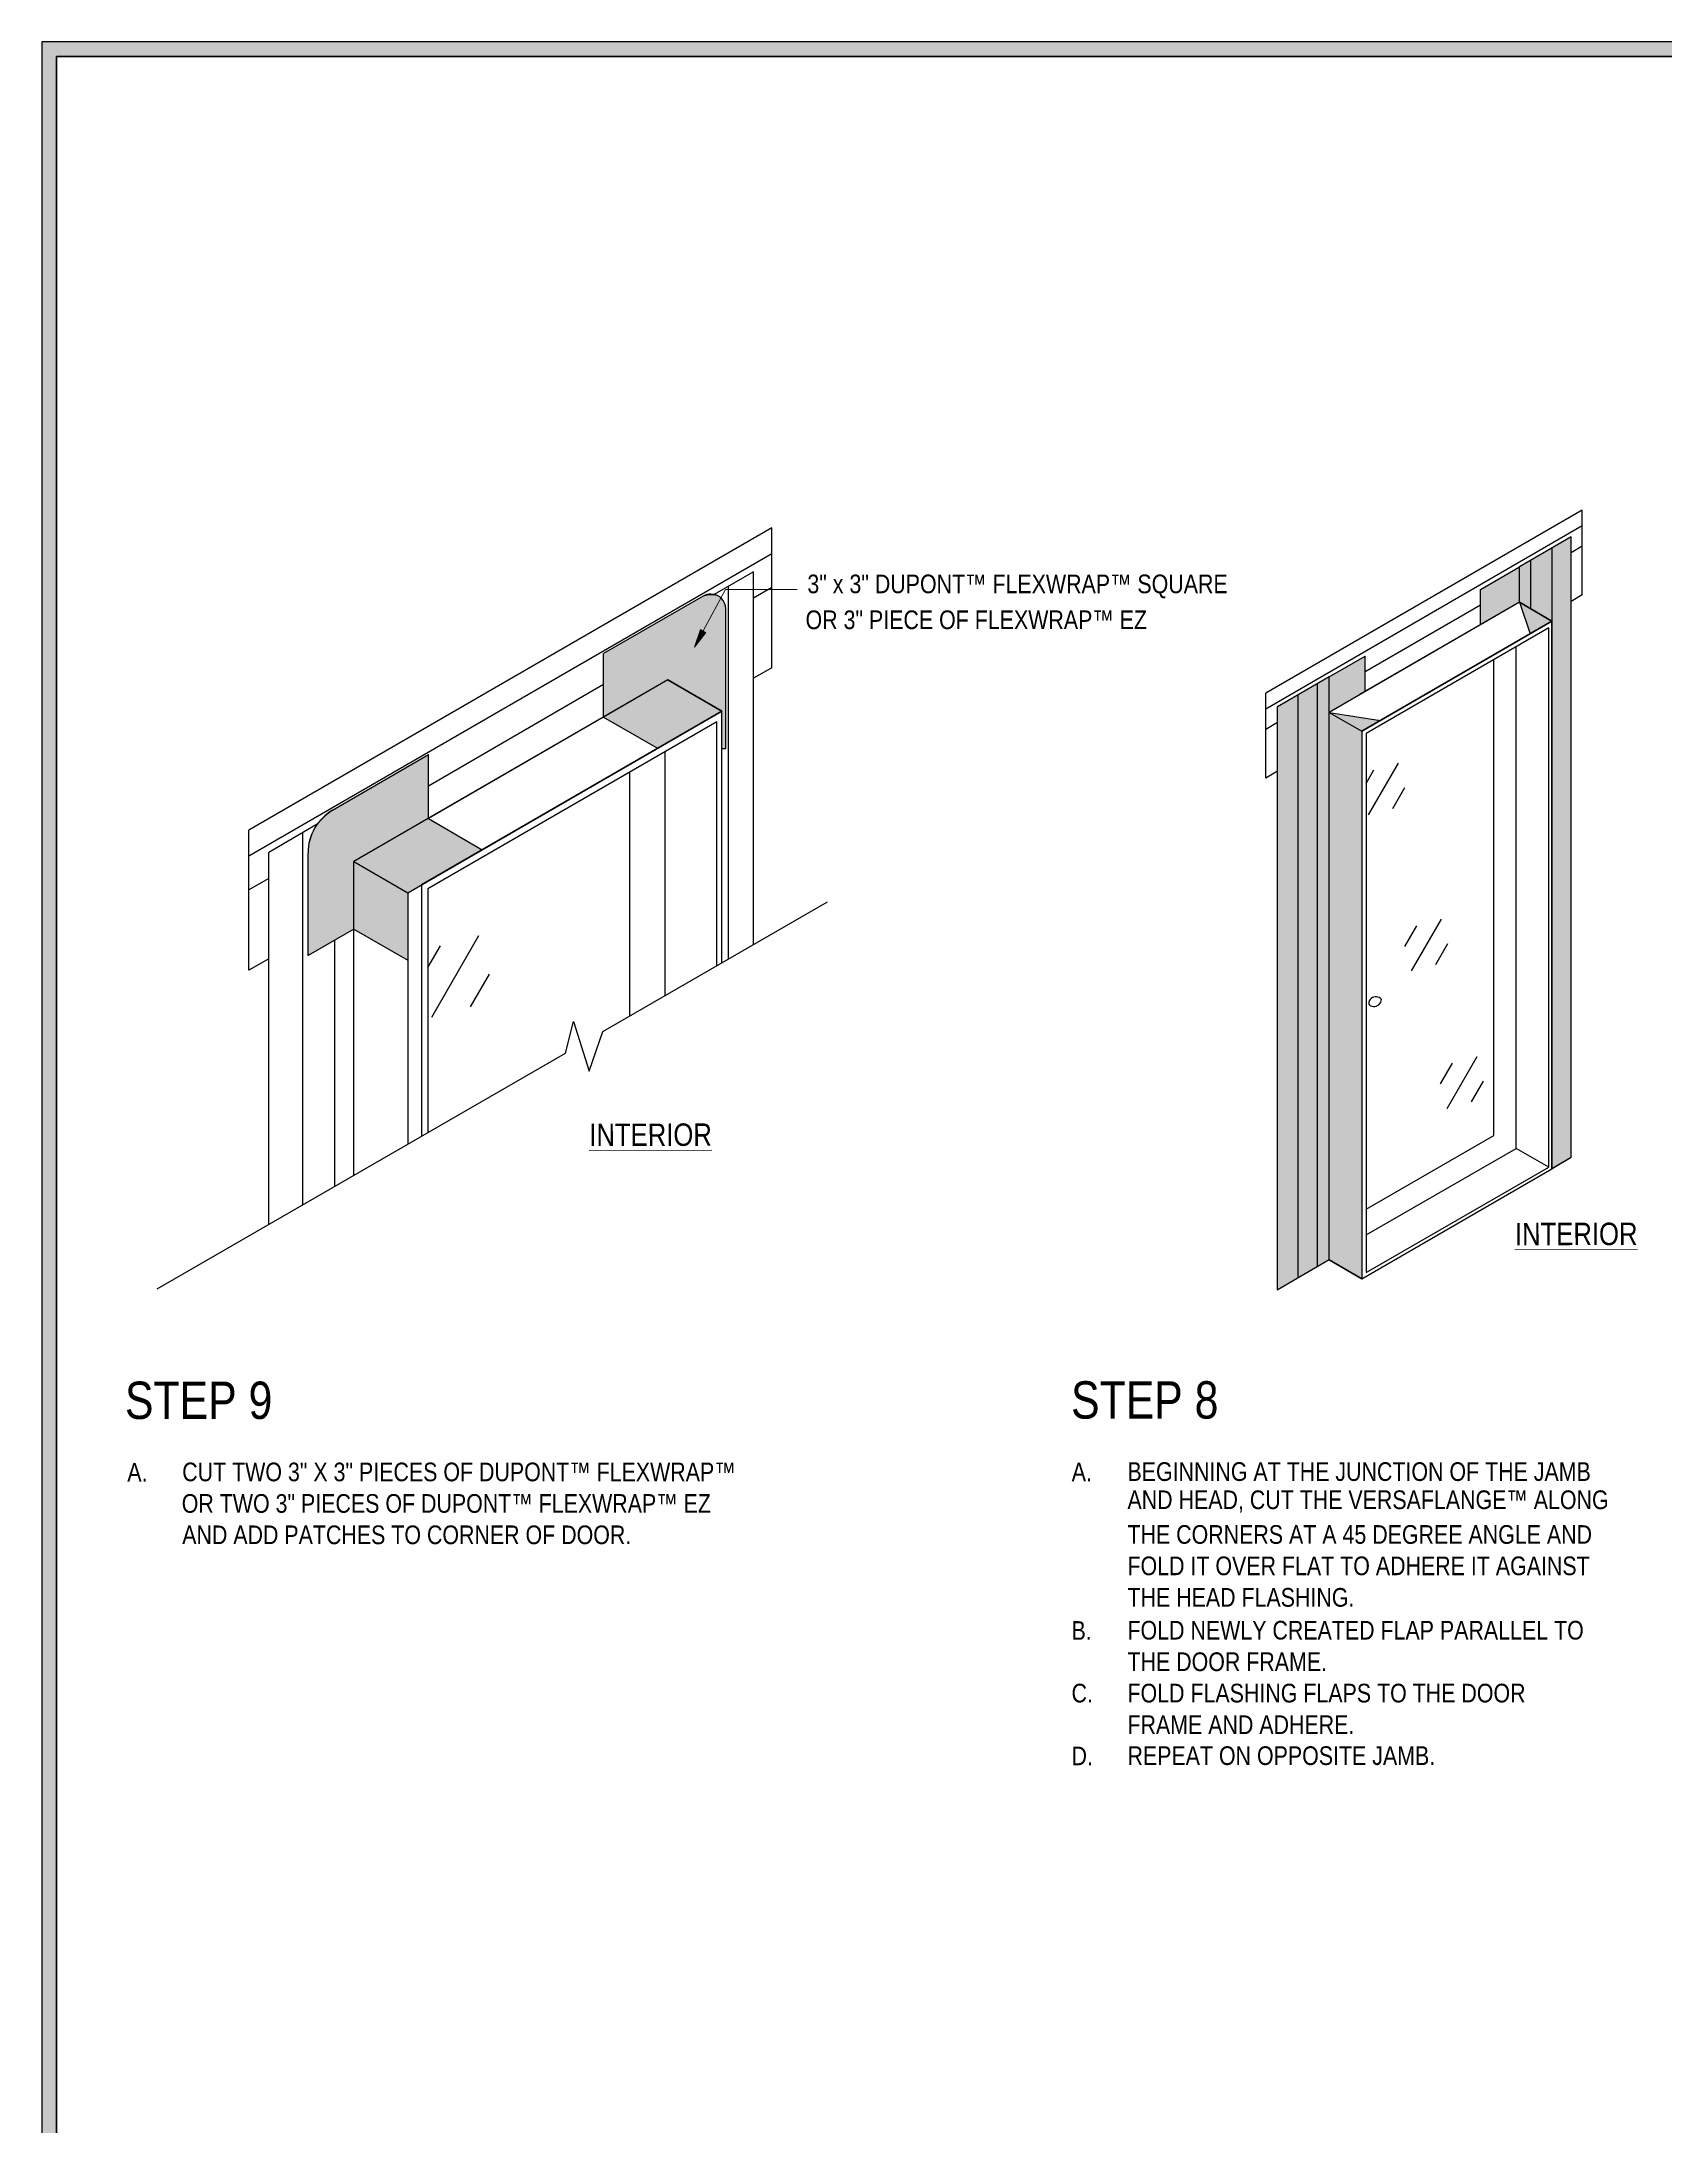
# Model space of a CAD drawing. Extents: x -1140 to 5605, y -816 to 1734.
# Drawn here: x -1114 to -136, y 469 to 1725 of the extents above; entities that cross this region are included whole.
import ezdxf

# ---------------------------------------------------------------- set-up
doc = ezdxf.new("R2010")
doc.units = 0
doc.header["$MEASUREMENT"] = 0
doc.layers.get('0').update_dxf_attribs({"lineweight": 0})
for name, color, linetype, lineweight in [('.ATI-DETAIL', 7, 'Continuous', 0), ('.ATI-HATCH', 7, 'Continuous', 0), ('.ATI-TEXT', 7, 'Continuous', 0), ('G-ANNO-TTLB', 7, 'Continuous', 0), ('TYVEK', 7, 'Continuous', 0)]:
    doc.layers.add(name, color=color, linetype=linetype, lineweight=lineweight)

# ---------------------------------------------------------------- blocks, each defined once
blk = doc.blocks.new('Block_303')
at = {"layer": '.ATI-TEXT', "char_height": 0.2, "attachment_point": 7}
for s, insert in [('\\C18;\\c0;\\FArial Narrow|b0|i0|c1;\\H11.249999;\\W1.000000;A.', (-1062.5, 857.5)), ('\\C18;\\c0;\\FArial Narrow|b0|i0|c1;\\H11.249999;\\W1.000000;CUT TWO 3" X 3" PIECES OF DUPONT™ FLEXWRAP™', (-1029.4, 857.5)), ('\\C18;\\c0;\\FArial Narrow|b0|i0|c1;\\H11.249999;\\W1.000000;OR TWO 3" PIECES OF DUPONT™ FLEXWRAP™ EZ', (-1029.7, 838.5)), ('\\C18;\\c0;\\FArial Narrow|b0|i0|c1;\\H11.249999;\\W1.000000;AND ADD PATCHES TO CORNER OF DOOR.   ', (-1029.4, 819.6))]:
    blk.add_mtext(s, dxfattribs=dict(at, insert=insert))
blk = doc.blocks.new('Block_305')
at = {"layer": '.ATI-TEXT', "char_height": 0.2, "attachment_point": 7}
for s, insert in [('\\C18;\\c0;\\FArial Narrow|b0|i0|c1;\\H11.249999;\\W1.000000;A.', (-493.4, 857.7)), ('\\C18;\\c0;\\FArial Narrow|b0|i0|c1;\\H11.249999;\\W1.000000;BEGINNING AT THE JUNCTION OF THE JAMB', (-459.8, 857.7)), ('\\C18;\\c0;\\FArial Narrow|b0|i0|c1;\\H11.249999;\\W1.000000;AND HEAD, CUT THE VERSAFLANGE™ ALONG', (-459.8, 838.8)), ('\\C18;\\c0;\\FArial Narrow|b0|i0|c1;\\H11.249999;\\W1.000000;THE CORNERS AT A 45 DEGREE ANGLE AND', (-459.8, 819.8)), ('\\C18;\\c0;\\FArial Narrow|b0|i0|c1;\\H11.249999;\\W1.000000;FOLD IT OVER FLAT TO ADHERE IT AGAINST', (-459.8, 800.9)), ('\\C18;\\c0;\\FArial Narrow|b0|i0|c1;\\H11.249999;\\W1.000000;THE HEAD FLASHING.', (-459.8, 781.9)), ('\\C18;\\c0;\\FArial Narrow|b0|i0|c1;\\H11.249999;\\W1.000000;B.', (-493.5, 762.1)), ('\\C18;\\c0;\\FArial Narrow|b0|i0|c1;\\H11.249999;\\W1.000000;FOLD NEWLY CREATED FLAP PARALLEL TO', (-459.8, 762.1)), ('\\C18;\\c0;\\FArial Narrow|b0|i0|c1;\\H11.249999;\\W1.000000;THE DOOR FRAME.', (-459.8, 743.1)), ('\\C18;\\c0;\\FArial Narrow|b0|i0|c1;\\H11.249999;\\W1.000000;C.', (-493.5, 724.2)), ('\\C18;\\c0;\\FArial Narrow|b0|i0|c1;\\H11.249999;\\W1.000000;FOLD FLASHING FLAPS TO THE DOOR', (-459.8, 724.2)), ('\\C18;\\c0;\\FArial Narrow|b0|i0|c1;\\H11.249999;\\W1.000000;FRAME AND ADHERE.', (-459.8, 705.3)), ('\\C18;\\c0;\\FArial Narrow|b0|i0|c1;\\H11.249999;\\W1.000000;D.', (-493.5, 686.5)), ('\\C18;\\c0;\\FArial Narrow|b0|i0|c1;\\H11.249999;\\W1.000000;REPEAT ON OPPOSITE JAMB.', (-459.8, 686.5))]:
    blk.add_mtext(s, dxfattribs=dict(at, insert=insert))
blk = doc.blocks.new('Block_310')
at = {"layer": '.ATI-TEXT', "char_height": 0.2, "attachment_point": 7}
for s, insert in [('\\C18;\\c0;\\FArial Narrow|b0|i0|c1;\\H11.249999;\\W1.000000;3" x 3" DUPONT™ FLEXWRAP™ SQUARE', (-652.7, 1389.8)), ('\\C18;\\c0;\\FArial Narrow|b0|i0|c1;\\H11.249999;\\W1.000000;OR 3" PIECE OF FLEXWRAP™ EZ', (-653.8, 1371.1))]:
    blk.add_mtext(s, dxfattribs=dict(at, insert=insert))
blk = doc.blocks.new('Block_309')
at = {"layer": '.ATI-TEXT', "true_color": 0x000000, "transparency": 33554687}
h = blk.add_hatch(color=18, dxfattribs=at)
h.dxf.hatch_style = 2
h.paths.add_polyline_path([(-713.8, 1369.3), (-720.7, 1360.3), (-717.1, 1371.1)])
at = {"layer": '.ATI-TEXT', "color": 18, "lineweight": 0, "true_color": 0x000000}
for p, q in [((-715.4, 1370.2), (-702, 1395.2)), ((-702, 1395.2), (-658.9, 1395.2))]:
    blk.add_line(p, q, dxfattribs=at)
at = {"layer": '.ATI-TEXT'}
blk.add_lwpolyline([(-713.8, 1369.3), (-720.7, 1360.3), (-717.1, 1371.1), (-717.1, 1371.1)], close=True, dxfattribs=at)
blk.add_blockref('Block_310', (0, 0), dxfattribs=at)

msp = doc.modelspace()

# ---------------------------------------------------------------- hatches: boundary and pattern name
at = {"layer": '.ATI-HATCH', "true_color": 0x808080, "transparency": 33554687}
h = msp.add_hatch(color=8, dxfattribs=at)
edge = h.paths.add_edge_path()
edge.add_spline(control_points=[(-318.6, 1309.7), (-318.6, 1309.7), (-307.4, 1316.2), (-307.4, 1316.2), (-307.4, 1316.2), (-338.2, 1321.1), (-338.2, 1321.1), (-338.2, 1321.1), (-318.6, 1309.7), (-318.6, 1309.7)], knot_values=[0, 0, 0, 0, 1, 1, 1, 2, 2, 2, 3, 3, 3, 3], degree=3, periodic=0)
edge = h.paths.add_edge_path()
edge.add_spline(control_points=[(-318.6, 979.7), (-318.6, 979.7), (-318.6, 979.7), (-318.6, 979.7), (-318.6, 979.7), (-318.6, 979.7), (-318.6, 979.7), (-318.6, 979.7), (-318.6, 979.7), (-318.6, 979.7)], knot_values=[0, 0, 0, 0, 1, 1, 1, 2, 2, 2, 3, 3, 3, 3], degree=3, periodic=0)
edge.add_line((-318.6, 979.7), (-318.6, 979.7))
edge = h.paths.add_edge_path()
edge.add_spline(control_points=[(-217.2, 1368.4), (-217.2, 1368.4), (-204, 1376.1), (-204, 1376.1), (-204, 1376.1), (-204, 1045.9), (-204, 1045.9), (-204, 1045.9), (-203.9, 1045.9), (-203.9, 1045.9), (-203.9, 1045.9), (-203.9, 1420.2), (-203.9, 1420.2), (-203.9, 1420.2), (-216.7, 1412.8), (-216.7, 1412.8), (-216.7, 1412.8), (-216.7, 1383.4), (-216.7, 1383.4), (-216.7, 1383.4), (-223.6, 1387.4), (-223.6, 1387.4), (-223.6, 1387.4), (-217.2, 1368.4), (-217.2, 1368.4)], knot_values=[0, 0, 0, 0, 1, 1, 1, 2, 2, 2, 3, 3, 3, 4, 4, 4, 5, 5, 5, 6, 6, 6, 7, 7, 7, 8, 8, 8, 8], degree=3, periodic=0)
edge.add_line((-217.2, 1368.4), (-217.2, 1368.4))
edge = h.paths.add_edge_path()
edge.add_spline(control_points=[(-216.7, 1412.8), (-216.7, 1412.8), (-223.6, 1408.8), (-223.6, 1408.8), (-223.6, 1408.8), (-223.6, 1387.4), (-223.6, 1387.4), (-223.6, 1387.4), (-216.7, 1383.4), (-216.7, 1383.4), (-216.7, 1383.4), (-216.7, 1412.8), (-216.7, 1412.8)], knot_values=[0, 0, 0, 0, 1, 1, 1, 2, 2, 2, 3, 3, 3, 4, 4, 4, 4], degree=3, periodic=0)
edge.add_line((-216.7, 1412.8), (-216.7, 1412.8))
edge = h.paths.add_edge_path()
edge.add_spline(control_points=[(-192.4, 1405.5), (-192.4, 1405.5), (-192.4, 1426.9), (-192.4, 1426.9), (-192.4, 1426.9), (-203.9, 1420.2), (-203.9, 1420.2), (-203.9, 1420.2), (-203.9, 1046), (-203.9, 1046), (-203.9, 1046), (-192.4, 1052.7), (-192.4, 1052.7), (-192.4, 1052.7), (-192.4, 1405.5), (-192.4, 1405.5)], knot_values=[0, 0, 0, 0, 1, 1, 1, 2, 2, 2, 3, 3, 3, 4, 4, 4, 5, 5, 5, 5], degree=3, periodic=0)
edge.add_line((-192.4, 1405.5), (-192.4, 1405.5))
edge = h.paths.add_edge_path()
edge.add_spline(control_points=[(-318.6, 1309.7), (-318.6, 1309.7), (-338.2, 1321.1), (-338.2, 1321.1), (-338.2, 1321.1), (-338.2, 991.1), (-338.2, 991.1), (-338.2, 991.1), (-318.6, 979.7), (-318.6, 979.7), (-318.6, 979.7), (-318.6, 1309.7), (-318.6, 1309.7)], knot_values=[0, 0, 0, 0, 1, 1, 1, 2, 2, 2, 3, 3, 3, 4, 4, 4, 4], degree=3, periodic=0)
edge.add_line((-318.6, 1309.7), (-318.6, 1309.7))
edge = h.paths.add_edge_path()
edge.add_spline(control_points=[(-356.9, 1322.1), (-356.9, 1322.1), (-356.9, 1331.7), (-356.9, 1331.7), (-356.9, 1331.7), (-369.4, 1324.5), (-369.4, 1324.5), (-369.4, 1324.5), (-369.4, 1285.7), (-369.4, 1285.7), (-369.4, 1285.7), (-369.4, 973), (-369.4, 973), (-369.4, 973), (-356.9, 980.2), (-356.9, 980.2), (-356.9, 980.2), (-356.9, 1322.1), (-356.9, 1322.1)], knot_values=[0, 0, 0, 0, 1, 1, 1, 2, 2, 2, 3, 3, 3, 4, 4, 4, 5, 5, 5, 6, 6, 6, 6], degree=3, periodic=0)
edge.add_line((-356.9, 1322.1), (-356.9, 1322.1))
edge = h.paths.add_edge_path()
edge.add_spline(control_points=[(-345.2, 1328.9), (-345.2, 1328.9), (-345.2, 1338.4), (-345.2, 1338.4), (-345.2, 1338.4), (-356.9, 1331.7), (-356.9, 1331.7), (-356.9, 1331.7), (-356.9, 1322.1), (-356.9, 1322.1), (-356.9, 1322.1), (-356.9, 980.2), (-356.9, 980.2), (-356.9, 980.2), (-345.2, 987), (-345.2, 987), (-345.2, 987), (-345.2, 1328.9), (-345.2, 1328.9)], knot_values=[0, 0, 0, 0, 1, 1, 1, 2, 2, 2, 3, 3, 3, 4, 4, 4, 5, 5, 5, 6, 6, 6, 6], degree=3, periodic=0)
edge.add_line((-345.2, 1328.9), (-345.2, 1328.9))
edge = h.paths.add_edge_path()
edge.add_spline(control_points=[(-338.2, 1321.1), (-338.2, 1321.1), (-338.2, 1342.5), (-338.2, 1342.5), (-338.2, 1342.5), (-345.2, 1338.4), (-345.2, 1338.4), (-345.2, 1338.4), (-345.2, 1328.9), (-345.2, 1328.9), (-345.2, 1328.9), (-345.2, 987), (-345.2, 987), (-345.2, 987), (-338.2, 991.1), (-338.2, 991.1), (-338.2, 991.1), (-338.2, 1321.1), (-338.2, 1321.1)], knot_values=[0, 0, 0, 0, 1, 1, 1, 2, 2, 2, 3, 3, 3, 4, 4, 4, 5, 5, 5, 6, 6, 6, 6], degree=3, periodic=0)
edge.add_line((-338.2, 1321.1), (-338.2, 1321.1))
edge = h.paths.add_edge_path()
edge.add_spline(control_points=[(-223.6, 1408.8), (-223.6, 1408.8), (-247.1, 1395.2), (-247.1, 1395.2), (-247.1, 1395.2), (-247.1, 1373.8), (-247.1, 1373.8), (-247.1, 1373.8), (-223.6, 1387.4), (-223.6, 1387.4), (-223.6, 1387.4), (-223.6, 1408.8), (-223.6, 1408.8)], knot_values=[0, 0, 0, 0, 1, 1, 1, 2, 2, 2, 3, 3, 3, 4, 4, 4, 4], degree=3, periodic=0)
edge.add_line((-223.6, 1408.8), (-223.6, 1408.8))
edge = h.paths.add_edge_path()
edge.add_spline(control_points=[(-204, 1376.1), (-204, 1376.1), (-223.6, 1387.4), (-223.6, 1387.4), (-223.6, 1387.4), (-217.2, 1368.4), (-217.2, 1368.4), (-217.2, 1368.4), (-204, 1376.1), (-204, 1376.1)], knot_values=[0, 0, 0, 0, 1, 1, 1, 2, 2, 2, 3, 3, 3, 3], degree=3, periodic=0)
edge.add_line((-204, 1376.1), (-204, 1376.1))
edge = h.paths.add_edge_path()
edge.add_spline(control_points=[(-307.4, 1316.2), (-307.4, 1316.2), (-338.2, 1321.1), (-338.2, 1321.1), (-338.2, 1321.1), (-318.6, 1309.7), (-318.6, 1309.7), (-318.6, 1309.7), (-307.4, 1316.2), (-307.4, 1316.2)], knot_values=[0, 0, 0, 0, 1, 1, 1, 2, 2, 2, 3, 3, 3, 3], degree=3, periodic=0)
edge.add_line((-307.4, 1316.2), (-307.4, 1316.2))
at = {"layer": '.ATI-HATCH', "true_color": 0x808080, "transparency": 33554559}
h = msp.add_hatch(color=8, dxfattribs=at)
edge = h.paths.add_edge_path()
edge.add_spline(control_points=[(-701.9, 1383.4), (-702.7, 1389.8), (-705.9, 1393.7), (-715.4, 1391.2), (-715.4, 1391.2), (-775.5, 1356.5), (-775.5, 1356.5), (-775.5, 1356.5), (-775.5, 1318.2), (-775.5, 1318.2), (-775.5, 1318.2), (-736.7, 1340.7), (-736.7, 1340.7), (-736.7, 1340.7), (-704.2, 1321.9), (-704.2, 1321.9), (-704.2, 1321.9), (-704.2, 1299.1), (-704.2, 1299.1), (-704.2, 1299.1), (-701.9, 1299.1), (-701.9, 1299.1), (-701.9, 1299.1), (-701.9, 1383.4), (-701.9, 1383.4)], knot_values=[0, 0, 0, 0, 1, 1, 1, 2, 2, 2, 3, 3, 3, 4, 4, 4, 5, 5, 5, 6, 6, 6, 7, 7, 7, 8, 8, 8, 8], degree=3, periodic=0)
at = {"layer": '.ATI-HATCH', "true_color": 0x808080, "transparency": 33554687}
h = msp.add_hatch(color=8, dxfattribs=at)
edge = h.paths.add_edge_path()
edge.add_spline(control_points=[(-223.6, 1387.4), (-223.6, 1387.4), (-217.2, 1368.4), (-217.2, 1368.4), (-217.2, 1368.4), (-204, 1376.1), (-204, 1376.1), (-204, 1376.1), (-223.6, 1387.4), (-223.6, 1387.4)], knot_values=[0, 0, 0, 0, 1, 1, 1, 2, 2, 2, 3, 3, 3, 3], degree=3, periodic=0)
edge = h.paths.add_edge_path()
edge.add_spline(control_points=[(-307.4, 1316.2), (-307.4, 1316.2), (-338.2, 1321.1), (-338.2, 1321.1), (-338.2, 1321.1), (-318.6, 1309.7), (-318.6, 1309.7), (-318.6, 1309.7), (-307.4, 1316.2), (-307.4, 1316.2)], knot_values=[0, 0, 0, 0, 1, 1, 1, 2, 2, 2, 3, 3, 3, 3], degree=3, periodic=0)
edge.add_line((-307.4, 1316.2), (-307.4, 1316.2))
at = {"layer": '.ATI-HATCH', "true_color": 0x808080, "transparency": 33554559}
msp.add_hatch(color=8, dxfattribs=at).paths.add_polyline_path([(-316.6, 1355), (-338.2, 1342.5), (-338.2, 1321.1), (-316.6, 1333.6)])
at = {"layer": '.ATI-HATCH', "true_color": 0x808080, "transparency": 33554687}
h = msp.add_hatch(color=8, dxfattribs=at)
edge = h.paths.add_edge_path()
edge.add_spline(control_points=[(-848.6, 1238.3), (-848.6, 1238.3), (-881, 1257.1), (-881, 1257.1), (-881, 1257.1), (-925.9, 1231.2), (-925.9, 1231.2), (-925.9, 1231.2), (-893.5, 1212.4), (-893.5, 1212.4), (-893.5, 1212.4), (-848.6, 1238.3), (-848.6, 1238.3)], knot_values=[0, 0, 0, 0, 1, 1, 1, 2, 2, 2, 3, 3, 3, 4, 4, 4, 4], degree=3, periodic=0)
edge = h.paths.add_edge_path()
edge.add_spline(control_points=[(-893.5, 1212.4), (-893.5, 1212.4), (-925.9, 1231.2), (-925.9, 1231.2), (-925.9, 1231.2), (-925.9, 1190.5), (-925.9, 1190.5), (-925.9, 1190.5), (-893.5, 1171.7), (-893.5, 1171.7), (-893.5, 1171.7), (-893.5, 1212.4), (-893.5, 1212.4)], knot_values=[0, 0, 0, 0, 1, 1, 1, 2, 2, 2, 3, 3, 3, 4, 4, 4, 4], degree=3, periodic=0)
edge.add_line((-893.5, 1212.4), (-893.5, 1212.4))
edge = h.paths.add_edge_path()
edge.add_spline(control_points=[(-925.9, 1231.2), (-925.9, 1231.2), (-881, 1257.1), (-881, 1257.1), (-881, 1257.1), (-881, 1295.6), (-881, 1295.6), (-881, 1295.6), (-938.8, 1262.2), (-938.8, 1262.2), (-948.2, 1255.6), (-953.8, 1247.3), (-953.6, 1236.4), (-953.6, 1236.4), (-953.6, 1174.5), (-953.6, 1174.5), (-953.6, 1174.5), (-925.9, 1190.5), (-925.9, 1190.5), (-925.9, 1190.5), (-925.9, 1231.2), (-925.9, 1231.2)], knot_values=[0, 0, 0, 0, 1, 1, 1, 2, 2, 2, 3, 3, 3, 4, 4, 4, 5, 5, 5, 6, 6, 6, 7, 7, 7, 7], degree=3, periodic=0)
edge.add_line((-925.9, 1231.2), (-925.9, 1231.2))
edge = h.paths.add_edge_path()
edge.add_spline(control_points=[(-736.7, 1340.7), (-736.7, 1340.7), (-775.5, 1318.2), (-775.5, 1318.2), (-775.5, 1318.2), (-743, 1299.5), (-743, 1299.5), (-743, 1299.5), (-704.2, 1321.9), (-704.2, 1321.9), (-704.2, 1321.9), (-736.7, 1340.7), (-736.7, 1340.7)], knot_values=[0, 0, 0, 0, 1, 1, 1, 2, 2, 2, 3, 3, 3, 4, 4, 4, 4], degree=3, periodic=0)
edge.add_line((-736.7, 1340.7), (-736.7, 1340.7))
at = {"layer": 'G-ANNO-TTLB', "true_color": 0xff00ff, "transparency": 33554687}
h = msp.add_hatch(color=6, dxfattribs=at)
edge = h.paths.add_edge_path()
edge.add_spline(control_points=[(1815.4, -731.7), (1815.4, -731.7), (-1114.1, -731.7), (-1114.1, -731.7), (-1114.1, -731.7), (-1114.1, 1725.3), (-1114.1, 1725.3), (-1114.1, 1725.3), (1815.4, 1725.3), (1815.4, 1725.3), (1815.4, 1725.3), (1815.4, -731.7), (1815.4, -731.7)], knot_values=[0, 0, 0, 0, 1, 1, 1, 2, 2, 2, 3, 3, 3, 4, 4, 4, 4], degree=3, periodic=0)
edge = h.paths.add_edge_path()
edge.add_spline(control_points=[(-1105.1, 1716.3), (-1105.1, 1716.3), (-1105.1, -722.7), (-1105.1, -722.7), (-1105.1, -722.7), (1806.4, -722.7), (1806.4, -722.7), (1806.4, -722.7), (1806.4, 1716.3), (1806.4, 1716.3), (1806.4, 1716.3), (-1105.1, 1716.3), (-1105.1, 1716.3)], knot_values=[0, 0, 0, 0, 1, 1, 1, 2, 2, 2, 3, 3, 3, 4, 4, 4, 4], degree=3, periodic=0)
edge.add_line((-1105.1, 1716.3), (-1105.1, 1716.3))

# ---------------------------------------------------------------- linework, layer by layer
at = {"layer": '.ATI-DETAIL', "color": 251, "lineweight": 25, "true_color": 0x5b5b5b}
for p, q in [((-316, 1278.3), (-311.3, 1286.5)), ((-314.5, 1259.3), (-296.5, 1290.4)), ((-299.8, 1263.2), (-292.6, 1275.7)), ((-288.6, 1165.3), (-270.6, 1196.4)), ((-878.9, 1137.3), (-850.6, 1186.6)), ((-292.6, 1180), (-285.4, 1192.5)), ((-273.9, 1169.2), (-266.7, 1181.7)), ((-881.3, 1167.3), (-873.8, 1180.3)), ((-855.6, 1143.6), (-844.3, 1163.3)), ((-271.1, 1097.2), (-263.9, 1109.6)), ((-267.1, 1082.4), (-249.1, 1113.6)), ((-252.4, 1086.4), (-245.2, 1098.8))]:
    msp.add_line(p, q, dxfattribs=at)
at = {"layer": '.ATI-HATCH'}
msp.add_lwpolyline([(-316.6, 1355), (-338.2, 1342.5), (-338.2, 1321.1), (-316.6, 1333.6)], close=True, dxfattribs=at)
for points, knots in [([(-217.2, 1368.4), (-217.2, 1368.4), (-204, 1376.1), (-204, 1376.1), (-204, 1376.1), (-204, 1045.9), (-204, 1045.9), (-204, 1045.9), (-203.9, 1045.9), (-203.9, 1045.9), (-203.9, 1045.9), (-203.9, 1420.2), (-203.9, 1420.2), (-203.9, 1420.2), (-216.7, 1412.8), (-216.7, 1412.8), (-216.7, 1412.8), (-216.7, 1383.4), (-216.7, 1383.4), (-216.7, 1383.4), (-223.6, 1387.4), (-223.6, 1387.4), (-223.6, 1387.4), (-217.2, 1368.4), (-217.2, 1368.4)], [0, 0, 0, 0, 1, 1, 1, 2, 2, 2, 3, 3, 3, 4, 4, 4, 5, 5, 5, 6, 6, 6, 7, 7, 7, 8, 8, 8, 8]), ([(-192.4, 1405.5), (-192.4, 1405.5), (-192.4, 1426.9), (-192.4, 1426.9), (-192.4, 1426.9), (-203.9, 1420.2), (-203.9, 1420.2), (-203.9, 1420.2), (-203.9, 1046), (-203.9, 1046), (-203.9, 1046), (-192.4, 1052.7), (-192.4, 1052.7), (-192.4, 1052.7), (-192.4, 1405.5), (-192.4, 1405.5)], [0, 0, 0, 0, 1, 1, 1, 2, 2, 2, 3, 3, 3, 4, 4, 4, 5, 5, 5, 5]), ([(-223.6, 1408.8), (-223.6, 1408.8), (-247.1, 1395.2), (-247.1, 1395.2), (-247.1, 1395.2), (-247.1, 1373.8), (-247.1, 1373.8), (-247.1, 1373.8), (-223.6, 1387.4), (-223.6, 1387.4), (-223.6, 1387.4), (-223.6, 1408.8), (-223.6, 1408.8)], [0, 0, 0, 0, 1, 1, 1, 2, 2, 2, 3, 3, 3, 4, 4, 4, 4]), ([(-216.7, 1412.8), (-216.7, 1412.8), (-223.6, 1408.8), (-223.6, 1408.8), (-223.6, 1408.8), (-223.6, 1387.4), (-223.6, 1387.4), (-223.6, 1387.4), (-216.7, 1383.4), (-216.7, 1383.4), (-216.7, 1383.4), (-216.7, 1412.8), (-216.7, 1412.8)], [0, 0, 0, 0, 1, 1, 1, 2, 2, 2, 3, 3, 3, 4, 4, 4, 4]), ([(-701.9, 1383.4), (-702.7, 1389.8), (-705.9, 1393.7), (-715.4, 1391.2), (-715.4, 1391.2), (-775.5, 1356.5), (-775.5, 1356.5), (-775.5, 1356.5), (-775.5, 1318.2), (-775.5, 1318.2), (-775.5, 1318.2), (-736.7, 1340.7), (-736.7, 1340.7), (-736.7, 1340.7), (-704.2, 1321.9), (-704.2, 1321.9), (-704.2, 1321.9), (-704.2, 1299.1), (-704.2, 1299.1), (-704.2, 1299.1), (-701.9, 1299.1), (-701.9, 1299.1), (-701.9, 1299.1), (-701.9, 1383.4), (-701.9, 1383.4)], [0, 0, 0, 0, 1, 1, 1, 2, 2, 2, 3, 3, 3, 4, 4, 4, 5, 5, 5, 6, 6, 6, 7, 7, 7, 8, 8, 8, 8]), ([(-204, 1376.1), (-204, 1376.1), (-223.6, 1387.4), (-223.6, 1387.4), (-223.6, 1387.4), (-217.2, 1368.4), (-217.2, 1368.4), (-217.2, 1368.4), (-204, 1376.1), (-204, 1376.1)], [0, 0, 0, 0, 1, 1, 1, 2, 2, 2, 3, 3, 3, 3]), ([(-223.6, 1387.4), (-223.6, 1387.4), (-217.2, 1368.4), (-217.2, 1368.4), (-217.2, 1368.4), (-204, 1376.1), (-204, 1376.1), (-204, 1376.1), (-223.6, 1387.4), (-223.6, 1387.4)], [0, 0, 0, 0, 1, 1, 1, 2, 2, 2, 3, 3, 3, 3]), ([(-736.7, 1340.7), (-736.7, 1340.7), (-775.5, 1318.2), (-775.5, 1318.2), (-775.5, 1318.2), (-743, 1299.5), (-743, 1299.5), (-743, 1299.5), (-704.2, 1321.9), (-704.2, 1321.9), (-704.2, 1321.9), (-736.7, 1340.7), (-736.7, 1340.7)], [0, 0, 0, 0, 1, 1, 1, 2, 2, 2, 3, 3, 3, 4, 4, 4, 4]), ([(-345.2, 1328.9), (-345.2, 1328.9), (-345.2, 1338.4), (-345.2, 1338.4), (-345.2, 1338.4), (-356.9, 1331.7), (-356.9, 1331.7), (-356.9, 1331.7), (-356.9, 1322.1), (-356.9, 1322.1), (-356.9, 1322.1), (-356.9, 980.2), (-356.9, 980.2), (-356.9, 980.2), (-345.2, 987), (-345.2, 987), (-345.2, 987), (-345.2, 1328.9), (-345.2, 1328.9)], [0, 0, 0, 0, 1, 1, 1, 2, 2, 2, 3, 3, 3, 4, 4, 4, 5, 5, 5, 6, 6, 6, 6]), ([(-338.2, 1321.1), (-338.2, 1321.1), (-338.2, 1342.5), (-338.2, 1342.5), (-338.2, 1342.5), (-345.2, 1338.4), (-345.2, 1338.4), (-345.2, 1338.4), (-345.2, 1328.9), (-345.2, 1328.9), (-345.2, 1328.9), (-345.2, 987), (-345.2, 987), (-345.2, 987), (-338.2, 991.1), (-338.2, 991.1), (-338.2, 991.1), (-338.2, 1321.1), (-338.2, 1321.1)], [0, 0, 0, 0, 1, 1, 1, 2, 2, 2, 3, 3, 3, 4, 4, 4, 5, 5, 5, 6, 6, 6, 6]), ([(-356.9, 1322.1), (-356.9, 1322.1), (-356.9, 1331.7), (-356.9, 1331.7), (-356.9, 1331.7), (-369.4, 1324.5), (-369.4, 1324.5), (-369.4, 1324.5), (-369.4, 1285.7), (-369.4, 1285.7), (-369.4, 1285.7), (-369.4, 973), (-369.4, 973), (-369.4, 973), (-356.9, 980.2), (-356.9, 980.2), (-356.9, 980.2), (-356.9, 1322.1), (-356.9, 1322.1)], [0, 0, 0, 0, 1, 1, 1, 2, 2, 2, 3, 3, 3, 4, 4, 4, 5, 5, 5, 6, 6, 6, 6]), ([(-318.6, 1309.7), (-318.6, 1309.7), (-307.4, 1316.2), (-307.4, 1316.2), (-307.4, 1316.2), (-338.2, 1321.1), (-338.2, 1321.1), (-338.2, 1321.1), (-318.6, 1309.7), (-318.6, 1309.7)], [0, 0, 0, 0, 1, 1, 1, 2, 2, 2, 3, 3, 3, 3]), ([(-318.6, 1309.7), (-318.6, 1309.7), (-338.2, 1321.1), (-338.2, 1321.1), (-338.2, 1321.1), (-338.2, 991.1), (-338.2, 991.1), (-338.2, 991.1), (-318.6, 979.7), (-318.6, 979.7), (-318.6, 979.7), (-318.6, 1309.7), (-318.6, 1309.7)], [0, 0, 0, 0, 1, 1, 1, 2, 2, 2, 3, 3, 3, 4, 4, 4, 4]), ([(-307.4, 1316.2), (-307.4, 1316.2), (-338.2, 1321.1), (-338.2, 1321.1), (-338.2, 1321.1), (-318.6, 1309.7), (-318.6, 1309.7), (-318.6, 1309.7), (-307.4, 1316.2), (-307.4, 1316.2)], [0, 0, 0, 0, 1, 1, 1, 2, 2, 2, 3, 3, 3, 3]), ([(-307.4, 1316.2), (-307.4, 1316.2), (-338.2, 1321.1), (-338.2, 1321.1), (-338.2, 1321.1), (-318.6, 1309.7), (-318.6, 1309.7), (-318.6, 1309.7), (-307.4, 1316.2), (-307.4, 1316.2)], [0, 0, 0, 0, 1, 1, 1, 2, 2, 2, 3, 3, 3, 3]), ([(-925.9, 1231.2), (-925.9, 1231.2), (-881, 1257.1), (-881, 1257.1), (-881, 1257.1), (-881, 1295.6), (-881, 1295.6), (-881, 1295.6), (-938.8, 1262.2), (-938.8, 1262.2), (-948.2, 1255.6), (-953.8, 1247.3), (-953.6, 1236.4), (-953.6, 1236.4), (-953.6, 1174.5), (-953.6, 1174.5), (-953.6, 1174.5), (-925.9, 1190.5), (-925.9, 1190.5), (-925.9, 1190.5), (-925.9, 1231.2), (-925.9, 1231.2)], [0, 0, 0, 0, 1, 1, 1, 2, 2, 2, 3, 3, 3, 4, 4, 4, 5, 5, 5, 6, 6, 6, 7, 7, 7, 7]), ([(-848.6, 1238.3), (-848.6, 1238.3), (-881, 1257.1), (-881, 1257.1), (-881, 1257.1), (-925.9, 1231.2), (-925.9, 1231.2), (-925.9, 1231.2), (-893.5, 1212.4), (-893.5, 1212.4), (-893.5, 1212.4), (-848.6, 1238.3), (-848.6, 1238.3)], [0, 0, 0, 0, 1, 1, 1, 2, 2, 2, 3, 3, 3, 4, 4, 4, 4]), ([(-893.5, 1212.4), (-893.5, 1212.4), (-925.9, 1231.2), (-925.9, 1231.2), (-925.9, 1231.2), (-925.9, 1190.5), (-925.9, 1190.5), (-925.9, 1190.5), (-893.5, 1171.7), (-893.5, 1171.7), (-893.5, 1171.7), (-893.5, 1212.4), (-893.5, 1212.4)], [0, 0, 0, 0, 1, 1, 1, 2, 2, 2, 3, 3, 3, 4, 4, 4, 4]), ([(-318.6, 979.7), (-318.6, 979.7), (-318.6, 979.7), (-318.6, 979.7), (-318.6, 979.7), (-318.6, 979.7), (-318.6, 979.7), (-318.6, 979.7), (-318.6, 979.7), (-318.6, 979.7)], [0, 0, 0, 0, 1, 1, 1, 2, 2, 2, 3, 3, 3, 3])]:
    msp.add_open_spline(points, degree=3, knots=knots, dxfattribs=at)
at = {"color": 18, "lineweight": 0, "true_color": 0x000000}
msp.add_lwpolyline([(-1105.1, -722.7), (-1105.1, 1716.3), (1806.4, 1716.3), (1806.4, -722.7)], close=True, dxfattribs=at)
at = {"layer": 'G-ANNO-TTLB', "color": 6, "lineweight": 30, "true_color": 0xff00ff}
for p, q in [((1815.4, 1725.3), (-1114.1, 1725.3)), ((-1114.1, 1725.3), (-1114.1, -731.7)), ((1806.4, 1716.3), (-1105.1, 1716.3)), ((-1105.1, 1716.3), (-1105.1, -722.7)), ((-1105.1, 1716.3), (1806.4, 1716.3)), ((-1105.1, -722.7), (-1105.1, 1716.3))]:
    msp.add_line(p, q, dxfattribs=at)
at = {"layer": 'G-ANNO-TTLB'}
for points in [[(1815.4, -731.7), (1815.4, -731.7), (-1114.1, -731.7), (-1114.1, -731.7), (-1114.1, -731.7), (-1114.1, 1725.3), (-1114.1, 1725.3), (-1114.1, 1725.3), (1815.4, 1725.3), (1815.4, 1725.3), (1815.4, 1725.3), (1815.4, -731.7), (1815.4, -731.7)], [(-1105.1, 1716.3), (-1105.1, 1716.3), (-1105.1, -722.7), (-1105.1, -722.7), (-1105.1, -722.7), (1806.4, -722.7), (1806.4, -722.7), (1806.4, -722.7), (1806.4, 1716.3), (1806.4, 1716.3), (1806.4, 1716.3), (-1105.1, 1716.3), (-1105.1, 1716.3)]]:
    msp.add_open_spline(points, degree=3, knots=[0, 0, 0, 0, 1, 1, 1, 2, 2, 2, 3, 3, 3, 4, 4, 4, 4], dxfattribs=at)
at = {"layer": 'TYVEK', "color": 1, "lineweight": 25, "true_color": 0xff0000}
for p, q in [((-674.2, 1432.4), (-989.2, 1250.1)), ((-674.2, 1348), (-674.2, 1432.4)), ((-185.8, 1443), (-376.5, 1332.6)), ((-185.8, 1433.5), (-376.5, 1323.1)), ((-185.8, 1391.9), (-185.8, 1443)), ((-192.4, 1426.9), (-223.6, 1408.8)), ((-203.9, 1046), (-203.9, 1420.2)), ((-192.4, 1405.5), (-192.4, 1426.9)), ((-185.8, 1421.2), (-192.4, 1417.3)), ((-674.2, 1416.7), (-989.2, 1234.5)), ((-247.1, 1395.2), (-223.6, 1408.8)), ((-223.6, 1387.4), (-223.6, 1408.8)), ((-216.7, 1383.4), (-216.7, 1412.8)), ((-685.2, 1405.8), (-708.8, 1392.1)), ((-700.3, 1172.4), (-700.3, 1397.1)), ((-685.2, 1370.5), (-685.2, 1405.8)), ((-674.2, 1396.4), (-685.2, 1390)), ((-247.1, 1373.8), (-247.1, 1395.2)), ((-192.4, 1052.7), (-192.4, 1405.5)), ((-192.4, 1052.7), (-192.4, 1405.5)), ((-247.1, 1385.7), (-316.6, 1345.5)), ((-223.6, 1387.4), (-217.2, 1368.4)), ((-185.8, 1391.9), (-192.4, 1388)), ((-685.2, 1181.1), (-685.2, 1370.5)), ((-685.2, 1181.1), (-685.2, 1370.5)), ((-775.5, 1318.2), (-775.5, 1356.5)), ((-674.2, 1348), (-685.2, 1341.7)), ((-338.2, 1342.5), (-316.6, 1355)), ((-316.6, 1333.6), (-316.6, 1355)), ((-775.5, 1337.8), (-881, 1276.7)), ((-376.5, 1281.5), (-376.5, 1332.6)), ((-338.2, 1342.5), (-369.4, 1324.5)), ((-345.2, 1328.9), (-345.2, 1338.4)), ((-338.2, 1321.1), (-338.2, 1342.5)), ((-369.4, 1285.7), (-369.4, 1324.5)), ((-356.9, 1322.1), (-356.9, 1331.7)), ((-356.9, 980.2), (-356.9, 1322.1)), ((-345.2, 987), (-345.2, 1328.9)), ((-338.2, 991.1), (-338.2, 1321.1)), ((-338.2, 1321.1), (-307.4, 1316.2)), ((-775.5, 1318.2), (-743, 1299.5)), ((-369.4, 1314.9), (-376.5, 1310.8)), ((-938.8, 1262.2), (-881, 1295.6)), ((-881, 1257.1), (-881, 1295.6)), ((-701.9, 1299.1), (-704.2, 1299.1)), ((-369.4, 1285.7), (-376.5, 1281.5)), ((-369.4, 973), (-369.4, 1285.7)), ((-881, 1257.1), (-848.6, 1238.3)), ((-989.2, 1165.8), (-989.2, 1250.1)), ((-948.1, 1253.7), (-977.3, 1236.7)), ((-956.8, 1232.9), (-956.8, 1248.7)), ((-977.3, 1172.6), (-977.3, 1236.7)), ((-956.8, 1024.3), (-956.8, 1232.9)), ((-953.6, 1174.5), (-953.6, 1236.4)), ((-977.3, 1220.9), (-989.2, 1214.1)), ((-925.9, 1042.1), (-925.9, 1231.2)), ((-925.9, 1042.1), (-925.9, 1231.2)), ((-925.9, 1231.2), (-893.5, 1212.4)), ((-893.5, 1212.4), (-893.5, 1060.9)), ((-776, 1128.7), (-640.5, 1206.9)), ((-925.9, 1190.5), (-953.6, 1174.5)), ((-937.5, 1035.4), (-937.5, 1183.8)), ((-925.9, 1190.5), (-893.5, 1171.7)), ((-977.3, 1172.6), (-989.2, 1165.8)), ((-977.3, 1012.4), (-977.3, 1172.6)), ((-798.4, 1115.7), (-793.6, 1134.7)), ((-793.6, 1134.7), (-784.1, 1104.9)), ((-784.1, 1104.9), (-776, 1128.7)), ((-1044.6, 973.6), (-798.4, 1115.7)), ((-204, 1050.2), (-204, 1075.4)), ((-192.4, 1052.7), (-204, 1046)), ((-338.2, 991.1), (-369.6, 972.9)), ((-338.2, 991.1), (-318.6, 979.7))]:
    msp.add_line(p, q, dxfattribs=at)
at = {"layer": 'TYVEK', "color": 3, "lineweight": 25, "true_color": 0x00ff00}
for p, q in [((-223.6, 1387.4), (-319.7, 1331.8)), ((-223.6, 1387.4), (-204, 1376.1)), ((-736.7, 1340.7), (-881, 1257.1)), ((-736.7, 1340.7), (-704.2, 1321.9)), ((-338.2, 991.1), (-338.2, 1321.1)), ((-738.3, 1150.4), (-738.3, 1297.5)), ((-759.6, 1138.1), (-759.6, 1285.2)), ((-925.9, 1042.1), (-925.9, 1231.2)), ((-205.9, 1047), (-225.5, 1058.3)), ((-338.2, 991.1), (-318.6, 979.7)), ((-318.6, 979.7), (-318.6, 979.7))]:
    msp.add_line(p, q, dxfattribs=at)
at = {"layer": 'TYVEK', "color": 1, "lineweight": 25, "true_color": 0xff0000}
for points in [[(-338.2, 1321.1), (-318.6, 1309.7), (-204, 1376.1), (-223.6, 1387.4)], [(-925.9, 1231.2), (-893.5, 1212.4), (-704.2, 1321.9), (-736.7, 1340.7)], [(-338.2, 1321.1), (-318.6, 1309.7), (-318.6, 979.7), (-338.2, 991.1)]]:
    msp.add_lwpolyline(points, close=True, dxfattribs=at)
for points in [[(-308.1, 1315.8), (-204, 1376.1), (-223.6, 1387.4), (-319.7, 1331.8)], [(-848.6, 1238.3), (-704.2, 1321.9), (-736.7, 1340.7), (-881, 1257.1)]]:
    msp.add_lwpolyline(points, dxfattribs=at)
at = {"layer": 'TYVEK', "color": 3, "lineweight": 25, "true_color": 0x00ff00}
for points in [[(-204, 1045.9), (-204, 1376.1), (-318.6, 1309.7), (-318.6, 979.7)], [(-205.9, 1047), (-205.9, 1372), (-316, 1308.3), (-316, 983.4)]]:
    msp.add_lwpolyline(points, close=True, dxfattribs=at)
for points in [[(-316, 1006.1), (-225.5, 1058.3), (-225.5, 1360.6)], [(-316, 1021.6), (-239, 1066.1), (-239, 1352.8)], [(-704.2, 1170.1), (-704.2, 1321.9), (-885.3, 1217.1), (-885.3, 1065.5)], [(-707.3, 1168.3), (-707.3, 1315.4), (-881.3, 1214.7), (-881.3, 1067.9)]]:
    msp.add_lwpolyline(points, dxfattribs=at)
at = {"layer": 'TYVEK', "color": 1, "lineweight": 25, "true_color": 0xff0000}
msp.add_open_spline([(-701.9, 1299.1), (-701.9, 1299.1), (-701.9, 1383.4), (-701.9, 1383.4), (-701.9, 1388.4), (-705.9, 1392.4), (-710.9, 1392.4), (-712.5, 1392.4), (-714, 1392), (-715.4, 1391.2), (-715.4, 1391.2), (-775.5, 1356.5), (-775.5, 1356.5)], degree=3, knots=[0, 0, 0, 0, 1, 1, 1, 2, 2, 2, 3, 3, 3, 4, 4, 4, 4], dxfattribs=at)
msp.add_open_spline([(-938.8, 1262.2), (-947.9, 1256.8), (-953.6, 1247), (-953.6, 1236.4)], degree=3, dxfattribs=at)
at = {"layer": 'TYVEK', "color": 3, "lineweight": 25, "true_color": 0x00ff00}
for points in [[(-306.8, 1148.1), (-308.4, 1150), (-311.1, 1150.2), (-312.9, 1148.7), (-313.9, 1147.9), (-314.5, 1146.6), (-314.4, 1145.3)], [(-314.4, 1145.3), (-312.9, 1143.5), (-310.2, 1143.3), (-308.4, 1144.9), (-307.4, 1145.7), (-306.8, 1146.9), (-306.8, 1148.1)], [(-314.4, 1145.3), (-312.9, 1143.5), (-310.2, 1143.3), (-308.4, 1144.9), (-307.4, 1145.7), (-306.8, 1146.9), (-306.8, 1148.1)]]:
    msp.add_open_spline(points, degree=3, knots=[0, 0, 0, 0, 1, 1, 1, 2, 2, 2, 2], dxfattribs=at)

# ---------------------------------------------------------------- block references
at = {"layer": '.ATI-TEXT'}
for name in ['Block_309', 'Block_303', 'Block_305']:
    msp.add_blockref(name, (0, 0), dxfattribs=at)

# ---------------------------------------------------------------- texts
at = {"layer": '.ATI-TEXT', "char_height": 0.2, "attachment_point": 7, "rotation": 0.1123}
for insert in [(-784.1, 1059.5), (-226.3, 999.7)]:
    msp.add_mtext('\\L\\C18;\\c0;\\FArial Narrow|b0|i0|c1;\\H13.500029;\\W1.000002;INTERIOR\\l', dxfattribs=dict(at, insert=insert))
at = {"layer": '.ATI-TEXT', "char_height": 0.2, "attachment_point": 7}
for s, insert in [('\\C18;\\c0;\\FArial Narrow|b0|i0|c1;\\H22.499999;\\W1.000000;STEP 9', (-1063.9, 894.9)), ('\\C18;\\c0;\\FArial Narrow|b0|i0|c1;\\H22.499999;\\W1.000000;STEP 8', (-493.8, 895.1))]:
    msp.add_mtext(s, dxfattribs=dict(at, insert=insert))

doc.saveas('drawing.dxf')
